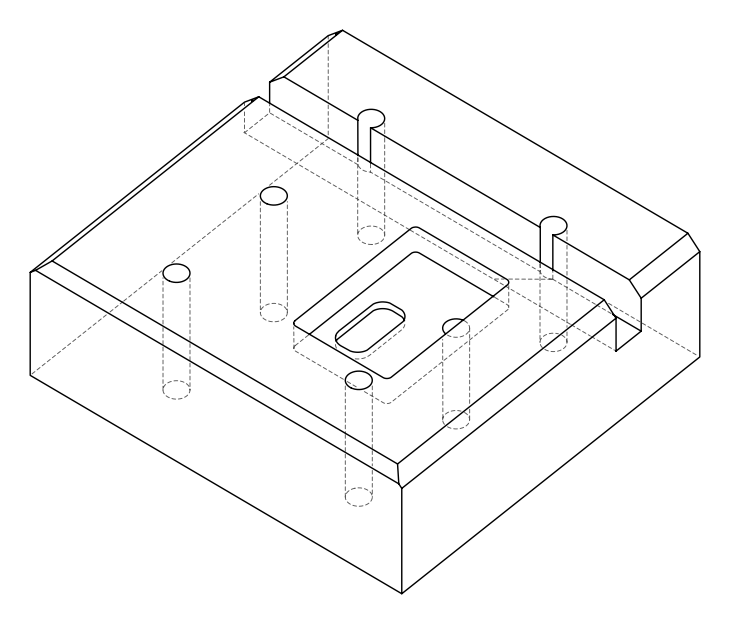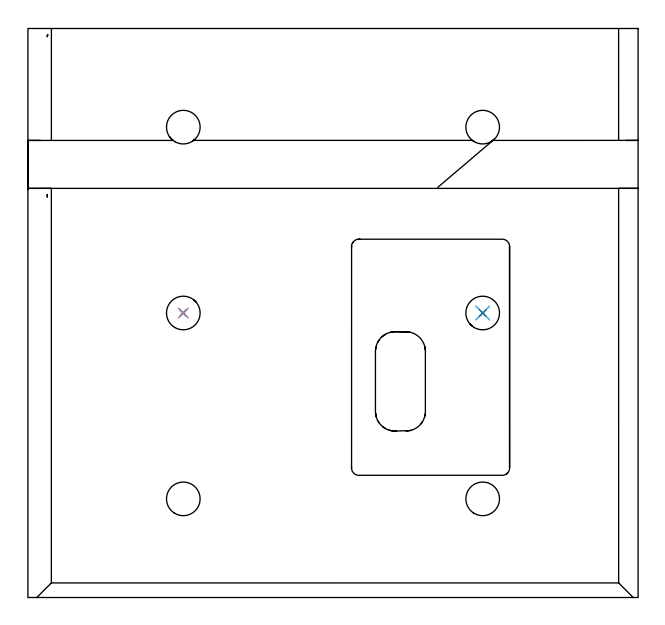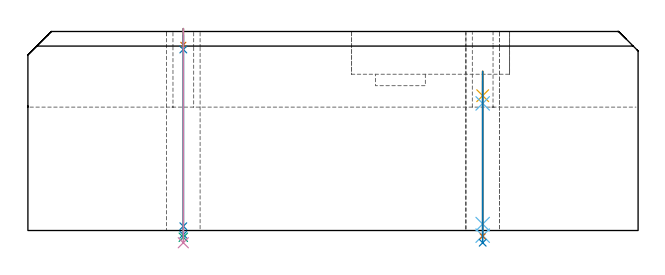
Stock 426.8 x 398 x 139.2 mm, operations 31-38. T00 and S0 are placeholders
(PLAN: 38 operations, 28 tool changes, 133.5 min)
(1 AREA_MILL | FG_CHAMFER_SURFACE | UGT0205_001 | 11.59 min | 27108 mm3)
(2 AREA_MILL_1 | FG_CHAMFER_SURFACE_1 | UGT0205_001 | 13.91 min | 39490 mm3)
(3 AREA_MILL_2 | FG_CHAMFER_SURFACE_2 | UGT0205_001 | 3.42 min | 7885 mm3)
(4 AREA_MILL_3 | FG_CHAMFER_SURFACE_3 | UGT0205_001 | 13.27 min | 20999 mm3)
(5 AREA_MILL_4 | FG_CHAMFER_SURFACE_4 | UGT0205_001 | 4.08 min | 11756 mm3)
(6 MILL_RECTANGULAR_POCKET | POCKET_RECTANGULAR_STRAIGHT | NXT0201_013 | Follow Part, ap 2.5, ae 75% | 60.61 min | 544878 mm3)
(7 MILL_RECTANGULAR_POCKET_1 | POCKET_RECTANGULAR_STRAIGHT_1 | UGT0201_109 | Follow Part, ap 6.35, ae 75% | 0.72 min | 17917 mm3)
(8 MILL_RECTANGULAR_SLOT | SLOT_RECTANGULAR | UGT0201_004 | Follow Part, ap 8, ae 75% | 14.76 min | 754785 mm3)
(9 SPOT_DRILL | STEP1HOLE | NXT0321_9005460120000 | 0.05 min | 188 mm3)
(10 SPOT_DRILL_1 | STEP1HOLE_1 | NXT0321_9005460120000 | 0.05 min | 205 mm3)
(11 SPOT_DRILL_2 | STEP1HOLE_2 | NXT0321_9005460120000 | 0.05 min | 245 mm3)
(12 SPOT_DRILL_3 | STEP1HOLE_3 | NXT0321_9005460120000 | 0.05 min | 140 mm3)
(13 SPOT_DRILL_4 | STEP1HOLE_4 | NXT0321_9005460120000 | 0.05 min | 141 mm3)
(14 SPOT_DRILL_5 | STEP1HOLE_5 | NXT0321_9005460120000 | 0.06 min | 179 mm3)
(15 DRILL_BLIND_HOLE_INTO_CENTER | STEP1HOLE | NXT0301_033 | 0.05 min | 241 mm3)
(16 GUN_DRILL_THROUGH_HOLE | STEP1HOLE | UGT0307_002 | 0.62 min | 3579 mm3)
(17 SPADE_DRILL_TO_ENLARGE_THROUGH_HOLE | STEP1HOLE | UGT0306_005 | 0.59 min | 19003 mm3)
(18 DRILL_TO_ENLARGE_THROUGH_HOLE | STEP1HOLE | UGT0301_056 | 0.6 min | 35160 mm3)
(19 DRILL_BLIND_HOLE_INTO_CENTER_1 | STEP1HOLE_1 | NXT0301_033 | 0.05 min | 240 mm3)
(20 GUN_DRILL_THROUGH_HOLE_1 | STEP1HOLE_1 | UGT0307_002 | 0.62 min | 3629 mm3)
(21 SPADE_DRILL_TO_ENLARGE_THROUGH_HOLE_1 | STEP1HOLE_1 | UGT0306_005 | 0.59 min | 18861 mm3)
(22 DRILL_TO_ENLARGE_THROUGH_HOLE_1 | STEP1HOLE_1 | UGT0301_056 | 0.6 min | 35291 mm3)
(23 DRILL_BLIND_HOLE_INTO_CENTER_2 | STEP1HOLE_2 | NXT0301_033 | 0.05 min | 150 mm3)
(24 GUN_DRILL_THROUGH_HOLE_2 | STEP1HOLE_2 | UGT0307_002 | 0.62 min | 3673 mm3)
(25 SPADE_DRILL_TO_ENLARGE_THROUGH_HOLE_2 | STEP1HOLE_2 | UGT0306_005 | 0.59 min | 18884 mm3)
(26 DRILL_TO_ENLARGE_THROUGH_HOLE_2 | STEP1HOLE_2 | UGT0301_056 | 0.6 min | 37384 mm3)
(27 DRILL_BLIND_HOLE_INTO_CENTER_3 | STEP1HOLE_3 | NXT0301_033 | 0.05 min | 203 mm3)
(28 GUN_DRILL_THROUGH_HOLE_3 | STEP1HOLE_3 | UGT0307_002 | 0.62 min | 3608 mm3)
(29 SPADE_DRILL_TO_ENLARGE_THROUGH_HOLE_3 | STEP1HOLE_3 | UGT0306_005 | 0.59 min | 18920 mm3)
(30 DRILL_TO_ENLARGE_THROUGH_HOLE_3 | STEP1HOLE_3 | UGT0301_056 | 0.6 min | 37412 mm3)
(31 DRILL_BLIND_HOLE_INTO_CENTER_4 | STEP1HOLE_4 | NXT0301_033 | 0.05 min | 167 mm3)
(32 GUN_DRILL_THROUGH_HOLE_4 | STEP1HOLE_4 | UGT0307_002 | 0.62 min | 3628 mm3)
(33 SPADE_DRILL_TO_ENLARGE_THROUGH_HOLE_4 | STEP1HOLE_4 | UGT0306_005 | 0.59 min | 18944 mm3)
(34 DRILL_TO_ENLARGE_THROUGH_HOLE_4 | STEP1HOLE_4 | UGT0301_056 | 0.6 min | 37370 mm3)
(35 DRILL_BLIND_HOLE_INTO_CENTER_5 | STEP1HOLE_5 | NXT0301_127 | 0.08 min | 1023 mm3)
(36 GUN_DRILL_THROUGH_HOLE_5 | STEP1HOLE_5 | UGT0307_006 | 0.54 min | 5984 mm3)
(37 DRILL_TO_ENLARGE_THROUGH_HOLE_5 | STEP1HOLE_5 | NXT0301_104 | 0.47 min | 9568 mm3)
(38 DRILL_TO_ENLARGE_THROUGH_HOLE_6 | STEP1HOLE_5 | UGT0301_056 | 0.49 min | 30567 mm3)
(TOOL UGT0205_001 | Chamfer Mill 20 x 3 x 45 deg. | D20 FL50 Z2)
(TOOL NXT0201_013 | ENDMILL 10mm | D10 FL30 Z4)
(TOOL UGT0201_109 | End Mill 25.4 mm | D25.4 FL25 Z2)
(TOOL UGT0201_004 | End Mill 32 mm | D32 FL53 Z6)
(TOOL NXT0321_9005460120000 | NC Spot Drill, 142deg, 12mm, Carbide, Uncoated | D12 PA142 FL30 Z2)
(TOOL NXT0301_033 | Carbide Drill 6.2mm [860.1-0620-031A1-MM 2214] | D6.2 PA140 FL53 Z2)
(TOOL UGT0307_002 | Gun Drill 6 mm | D6 PA130 FL24 Z1)
(TOOL UGT0306_005 | Spade Drill 14.5mm | D14.5 PA132 FL10 Z2)
(TOOL UGT0301_056 | Twist Drill 23.5 mm | D23.5 PA118 FL155 Z2)
(TOOL NXT0301_127 | Carbide Drill 10mm [861.1-1000-030A1-GP GC34] | D10 PA150 FL31.2 Z2)
(TOOL UGT0307_006 | Gun Drill 9 mm | D9 PA130 FL24 Z1)
(TOOL NXT0301_104 | Carbide Drill 14mm [860.1-1400-112A1-MM 2214] | D14 PA140 FL123 Z2)
(OP 31 DRILL_BLIND_HOLE_INTO_CENTER_4)
G17 G21 G94 G90
T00 M6
G54
G17 G0 G90 X108.7 Y199. S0 M3
G43 Z149.2 H1
G94 G81 G98 Z129.9 F250. R141.2
G80
M5
M2
(OP 32 GUN_DRILL_THROUGH_HOLE_4)
G17 G21 G94 G90
T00 M6
G54
G17 G0 G90 X108.7 Y199. M8
G43 Z149.2 H0
Z136.632
S716 M3
G94 G1 Z126.593 F125. M26
G4 X.084
Z3. F250.
G4 X.084
Z-2.899 F125.
G4 X.084
M5
M9
G0 Z136.632
Z149.2
M2
(OP 33 SPADE_DRILL_TO_ENLARGE_THROUGH_HOLE_4)
G17 G21 G94 G90
T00 M6
G54
G17 G0 G90 X108.7 Y199. S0 M3
G43 Z149.2 H0
G94 G73 G98 Z-4.728 F250. Q14.393 R141.2
G80
M5
M2
(OP 34 DRILL_TO_ENLARGE_THROUGH_HOLE_4)
G17 G21 G94 G90
T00 M6
G54
G17 G0 G90 X108.7 Y199. S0 M3
G43 Z149.2 H0
G94 G73 G98 Z-8.56 F250. Q21.109 R141.2
G80
M5
M2
(OP 35 DRILL_BLIND_HOLE_INTO_CENTER_5)
G17 G21 G94 G90
T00 M6
G54
G17 G0 G90 X318.1 Y199. S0 M3
G43 Z149.2 H1
G94 G81 G98 Z94.3 F250. R111.3
G80
M5
M2
(OP 36 GUN_DRILL_THROUGH_HOLE_5)
G17 G21 G94 G90
T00 M6
G54
G17 G0 G90 X318.1 Y199. M8
G43 Z149.2 H0
Z104.752
S716 M3
G94 G1 Z88.907 F125. M26
G4 X.084
Z4.5 F250.
G4 X.084
Z-3.598 F125.
G4 X.084
M5
M9
G0 Z104.752
Z149.2
M2
(OP 37 DRILL_TO_ENLARGE_THROUGH_HOLE_5)
G17 G21 G94 G90
T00 M6
G54
G17 G0 G90 X318.1 Y199. S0 M3
G43 Z149.2 H1
G94 G73 G98 Z-4.048 F250. Q12.594 R111.3
G80
M5
M2
(OP 38 DRILL_TO_ENLARGE_THROUGH_HOLE_6)
G17 G21 G94 G90
T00 M6
G54
G17 G0 G90 X318.1 Y199. S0 M3
G43 Z149.2 H0
G94 G73 G98 Z-8.56 F250. Q19.643 R111.3
G80
M5
M2
